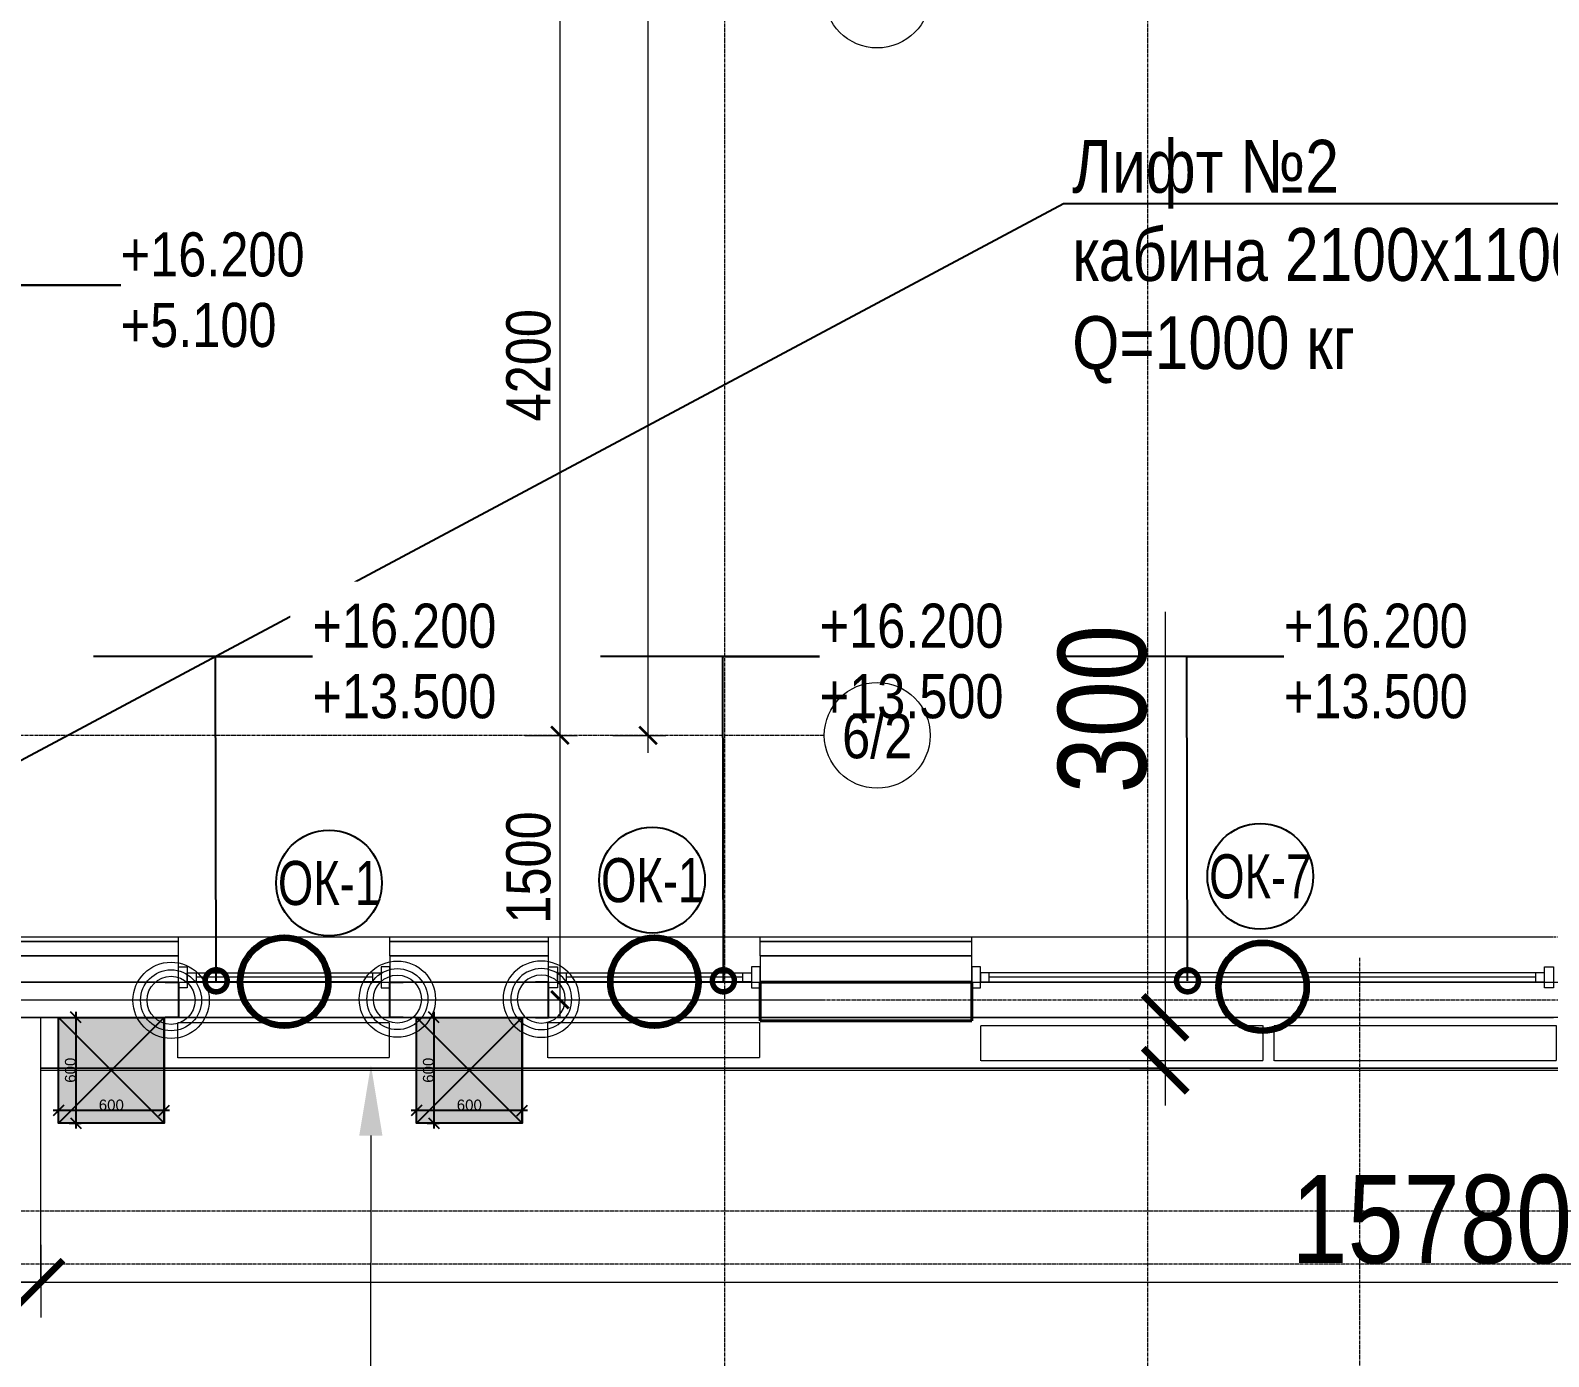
# Model space of a CAD drawing. Header units: millimetres. Extents: x -65509 to 912790, y 446 to 713294.
# Drawn here: x 456461 to 465074, y 517758 to 525283 of the extents above; entities that cross this region are included whole.
import ezdxf
from ezdxf import colors
from ezdxf.entities.mleader import LeaderData, LeaderLine
from ezdxf.enums import TextEntityAlignment as Align
from ezdxf.math import Vec2, Vec3

# ---------------------------------------------------------------- set-up
doc = ezdxf.new("R2010")
doc.units = ezdxf.units.MM
for name, pattern in [('CENTER2', [28.575, 19.05, -3.175, 3.175, -3.175]), ('DASHED', [19.05, 12.7, -6.35]), ('HIDDEN2', [4.7625, 3.175, -1.5875])]:
    doc.linetypes.add(name, pattern=pattern)
doc.layers.get('Defpoints').update_dxf_attribs({"color": 250})
for name, color, linetype, lineweight in [('_Оборудование СС', 250, 'Continuous', 25), ('A-Wall_Материал_Газоблок_Контур', 250, 'Continuous', 0), ('АИ_Текст', 250, 'Continuous', 13), ('АР_Колонны', 250, 'Continuous', 30), ('АР_Окна', 250, 'Continuous', 5), ('АР_Окна марка', 250, 'Continuous', 9), ('АР_Размеры обшивки', 250, 'Continuous', 5), ('АР_Стены ЖБ', 250, 'Continuous', 35), ('АР_Стены кирпич', 250, 'Continuous', 20), ('АР_Стены ПЕНОблок', 250, 'Continuous', 20), ('АР_Тонкая', 250, 'Continuous', 5), ('АР_Утеплитель', 250, 'Continuous', 0), ('КМ_Фахверки', 250, 'Continuous', 25), ('Марка окна', 250, 'Continuous', 25), ('Размеры зашивки ГКЛ', 250, 'Continuous', 0), ('РД_Воронки с кровли', 250, 'Continuous', 18), ('РД_Оси_100', 250, 'Continuous', 0), ('РД_Оси_размер', 250, 'Continuous', 0)]:
    doc.layers.add(name, color=color, linetype=linetype, lineweight=lineweight)
doc.layers.add('АР_Делит', color=250, linetype='Continuous', lineweight=0, plot=False)
doc.layers.add('ОВ_КЛАПАНЫ', color=250, linetype='Continuous', lineweight=13, plot=False)
doc.layers.add('АР_Отопительные приборы', color=1, linetype='HIDDEN2', lineweight=0, true_color=0xff0000)
doc.layers.add('Зашивка радиаторов тип 1 (фанера и МДФ)', color=7, linetype='Continuous', lineweight=0, true_color=0x000085)
doc.styles.add('Arial0', font='arial.ttf')
doc.styles.add('Arial_09', font='ARIALN.TTF', dxfattribs={"width": 0.9})
doc.styles.add('Isocpeur3', font='isocpeur.ttf')
doc.styles.add('ISOCPEUR_I_4', font='isocpeui.ttf', dxfattribs={"width": 0.9, "height": 350})
doc.styles.add('style1', font='ARIALN.TTF')
doc.styles.add('ккк', font='isocpeur.ttf', dxfattribs={"width": 0.85, "oblique": 15})
doc.dimstyles.new('Dim100_ареал', dxfattribs={"dimscale": 100, "dimtxt": 2.5, "dimasz": 1, "dimexe": 1, "dimexo": 1, "dimgap": 0.5, "dimtad": 1, "dimzin": 12, "dimdsep": 46, "dimtxsty": 'style1', "dimblk": 'ARCHTICK', "dimcen": 1, "dimdle": 1, "dimclrd": 256, "dimclre": 256, "dimaunit": 1, "dimadec": 0, "dimazin": 3, "dimtfac": 1, "dimtmove": 1, "dimatfit": 3, "dimldrblk": 'OPEN30', "dimfxl": 4, "dimfxlon": 1, "dimtolj": 1, "dimtzin": 0, "dimlwd": 9, "dimlwe": 9, "dimarcsym": 0})
doc.dimstyles.new('Dim200_ареал', dxfattribs={"dimscale": 100, "dimtxt": 5, "dimasz": 2.5, "dimexe": 2, "dimexo": 2, "dimgap": 1, "dimtad": 1, "dimzin": 12, "dimdsep": 46, "dimtxsty": 'style1', "dimblk": 'ARCHTICK', "dimcen": 3, "dimdle": 2, "dimclrd": 256, "dimclre": 256, "dimaunit": 1, "dimadec": 0, "dimazin": 3, "dimtfac": 1, "dimtmove": 1, "dimatfit": 3, "dimldrblk": 'OPEN30', "dimfxl": 5, "dimfxlon": 1, "dimtolj": 1, "dimtzin": 0, "dimlwd": 9, "dimlwe": 9, "dimarcsym": 0})
doc.dimstyles.new('ISOCPEUR_2_0_Черный_1', dxfattribs={"dimscale": 304.8, "dimtxt": 199.196235, "dimasz": 0.328084, "dimexe": 0.164042, "dimexo": 0.328084, "dimgap": 0, "dimtad": 1, "dimdec": 0, "dimrnd": 5, "dimzin": 0, "dimdsep": 46, "dimtxsty": 'ISOCPEUR_I_4', "dimblk1": 'OBLIQUE', "dimblk2": 'OBLIQUE', "dimsah": 1, "dimcen": 0.09, "dimdle": 0.328084, "dimazin": 0, "dimtfac": 1, "dimtdec": 4, "dimtix": 1, "dimtmove": 0, "dimatfit": 3, "dimfxl": 1, "dimtvp": 1, "dimtolj": 1, "dimtzin": 0, "dimarcsym": 2})

# ---------------------------------------------------------------- blocks, each defined once
blk = doc.blocks.new('_DotSmall')
at = {"color": 0, "linetype": 'ByBlock', "const_width": 0.5}
blk.add_lwpolyline([(-0.0625, 0, 1), (0.0625, 0, 1)], format="xyb", close=True, dxfattribs=at)
blk = doc.blocks.new('Ф_пеноблок 200')
at = {"layer": 'АР_Делит', "color": 1}
for radius in [216.3, 173, 136.2]:
    blk.add_circle((103.4, -41.9), radius, dxfattribs=at)
at = {"layer": 'КМ_Фахверки'}
blk.add_lwpolyline([(0, -75), (0, 0), (200, 0), (200, -75)], dxfattribs=at)
blk = doc.blocks.new('A-iden')
at = {"linetype": 'Continuous', "lineweight": 5}
blk.add_circle((0, -4), 3, dxfattribs=at)
at = {"color": 0, "linetype": 'Continuous', "lineweight": 20, "style": 'ккк', "width": 0.85}
blk.add_attdef('ID', text='', height=8, dxfattribs=at).set_placement((0.314, -3.853), align=Align.MIDDLE_CENTER)
blk = doc.blocks.new('_ArchTick')
at = {"color": 0, "linetype": 'ByBlock', "const_width": 0.15}
blk.add_lwpolyline([(-0.5, -0.5), (0.5, 0.5)], dxfattribs=at)
blk = doc.blocks.new('*D229')
at = {"layer": 'Defpoints', "color": 0, "transparency": 16777216}
for p in [(68364, 68320), (70364, 68320), (68364, 15000)]:
    blk.add_point(p, dxfattribs=at)
at = {"layer": 'РД_Оси_размер', "color": 0, "lineweight": 5, "transparency": 16777216}
for p, q in [((70364, 14900), (70364, 68420)), ((70164, 68320), (70464, 68320)), ((70164, 15000), (70464, 15000))]:
    blk.add_line(p, q, dxfattribs=at)
at = {"layer": 'РД_Оси_размер', "color": 0, "lineweight": 5, "transparency": 16777216, "xscale": 100, "yscale": 100, "zscale": 100}
for p, rotation in [((70364, 68320), 90), ((70364, 15000), 270)]:
    blk.add_blockref('_ArchTick', p, dxfattribs=dict(at, rotation=rotation))
at = {"layer": 'РД_Оси_размер', "color": 0, "transparency": 16777216, "insert": (70186.4, 41660), "char_height": 250, "attachment_point": 5, "rotation": 90, "style": 'style1'}
blk.add_mtext('\\A1;53320', dxfattribs=at)
blk = doc.blocks.new('_Open30')
at = {"color": 0, "linetype": 'ByBlock', "lineweight": -2}
for p, q in [((-1, 0.268), (0, 0)), ((0, 0), (-1, -0.268)), ((0, 0), (-1, 0))]:
    blk.add_line(p, q, dxfattribs=at)
blk = doc.blocks.new('*D216')
at = {"layer": 'Defpoints', "color": 0, "transparency": 16777216}
for p in [(68364, 19200), (68364, 15000), (69864, 15000)]:
    blk.add_point(p, dxfattribs=at)
at = {"layer": 'РД_Оси_размер', "color": 0, "lineweight": 5, "transparency": 16777216}
for p, q in [((69864, 19300), (69864, 14900)), ((69664, 19200), (69964, 19200)), ((69664, 15000), (69964, 15000))]:
    blk.add_line(p, q, dxfattribs=at)
at = {"layer": 'РД_Оси_размер', "color": 0, "lineweight": 5, "transparency": 16777216, "xscale": 100, "yscale": 100, "zscale": 100}
for p, rotation in [((69864, 19200), 90), ((69864, 15000), 270)]:
    blk.add_blockref('_ArchTick', p, dxfattribs=dict(at, rotation=rotation))
at = {"layer": 'РД_Оси_размер', "color": 0, "transparency": 16777216, "insert": (69686.4, 17100), "char_height": 250, "attachment_point": 5, "rotation": 90, "style": 'style1'}
blk.add_mtext('\\A1;4200', dxfattribs=at)
blk = doc.blocks.new('*D203')
at = {"layer": 'Defpoints', "color": 0, "transparency": 16777216}
for p in [(68364, 15000), (68364, 13500), (69864, 13500)]:
    blk.add_point(p, dxfattribs=at)
at = {"layer": 'РД_Оси_размер', "color": 0, "lineweight": 5, "transparency": 16777216}
for p, q in [((69864, 15100), (69864, 13400)), ((69664, 15000), (69964, 15000)), ((69664, 13500), (69964, 13500))]:
    blk.add_line(p, q, dxfattribs=at)
at = {"layer": 'РД_Оси_размер', "color": 0, "lineweight": 5, "transparency": 16777216, "xscale": 100, "yscale": 100, "zscale": 100}
for p, rotation in [((69864, 15000), 90), ((69864, 13500), 270)]:
    blk.add_blockref('_ArchTick', p, dxfattribs=dict(at, rotation=rotation))
at = {"layer": 'РД_Оси_размер', "color": 0, "transparency": 16777216, "insert": (69686.4, 14250), "char_height": 250, "attachment_point": 5, "rotation": 90, "style": 'style1'}
blk.add_mtext('\\A1;1500', dxfattribs=at)
blk = doc.blocks.new('*U23')
at = {"ltscale": 100, "true_color": 0xffffff}
h = blk.add_hatch(color=7, dxfattribs=at)
h.paths.add_polyline_path([(-300, 300), (-300, -300), (0, 0)])
h.paths.add_polyline_path([(0, 0), (300, 300), (-300, 300)])
h.paths.add_polyline_path([(300, 300), (0, 0), (300, -300)])
h.paths.add_polyline_path([(300, -300), (0, 0), (-300, -300)])
at = {"ltscale": 100}
blk.add_lwpolyline([(-300, 300), (300, 300), (300, -300), (-300, -300), (-300, 300), (300, -300), (300, 300), (-300, -300)], dxfattribs=at)
blk = doc.blocks.new('_Oblique')
at = {"color": 0, "linetype": 'ByBlock', "lineweight": -2}
blk.add_line((-0.5, -0.5), (0.5, 0.5), dxfattribs=at)
blk = doc.blocks.new('*D25')
at = {"layer": '_Оборудование СС', "color": 0, "lineweight": -2, "transparency": 16777216}
for p, q in [((-230983.8, 47460.6), (-230983.8, 47358.7)), ((-230953.3, 47389.2), (-231614.3, 47389.2)), ((-231583.8, 47359.7), (-231583.8, 47358.7))]:
    blk.add_line(p, q, dxfattribs=at)
at = {"layer": 'Defpoints', "color": 0, "transparency": 16777216}
for p in [(-230983.8, 47521.5), (-231583.8, 47420.6), (-231583.8, 47389.2)]:
    blk.add_point(p, dxfattribs=at)
at = {"layer": '_Оборудование СС', "color": 0, "lineweight": -2, "transparency": 16777216, "xscale": 60.96000000000001, "yscale": 60.96000000000001, "zscale": 60.96000000000001, "rotation": 180}
blk.add_blockref('_Oblique', (-231583.8, 47389.2), dxfattribs=at)
at = {"layer": '_Оборудование СС', "color": 0, "lineweight": -2, "transparency": 16777216, "xscale": 60.96000000000001, "yscale": 60.96000000000001, "zscale": 60.96000000000001}
blk.add_blockref('_Oblique', (-230983.8, 47389.2), dxfattribs=at)
at = {"layer": '_Оборудование СС', "color": 0, "transparency": 16777216, "insert": (-231283.8, 47420.3), "char_height": 60.96, "attachment_point": 5, "style": 'Arial0'}
blk.add_mtext('\\A1;600', dxfattribs=at)
blk = doc.blocks.new('*D26')
at = {"layer": '_Оборудование СС', "color": 0, "lineweight": -2, "transparency": 16777216}
for p, q in [((-231484.8, 47948.3), (-231484.8, 47287.4)), ((-231479.7, 47917.8), (-231454.4, 47917.8)), ((-231522.8, 47317.8), (-231454.4, 47317.8))]:
    blk.add_line(p, q, dxfattribs=at)
at = {"layer": 'Defpoints', "color": 0, "transparency": 16777216}
for p in [(-231540.7, 47917.8), (-231583.8, 47317.8), (-231484.8, 47317.8)]:
    blk.add_point(p, dxfattribs=at)
at = {"layer": '_Оборудование СС', "color": 0, "lineweight": -2, "transparency": 16777216, "xscale": 60.96000000000001, "yscale": 60.96000000000001, "zscale": 60.96000000000001}
for p, rotation in [((-231484.8, 47917.8), 90), ((-231484.8, 47317.8), 270)]:
    blk.add_blockref('_Oblique', p, dxfattribs=dict(at, rotation=rotation))
at = {"layer": '_Оборудование СС', "color": 0, "transparency": 16777216, "insert": (-231516, 47617.8), "char_height": 60.96, "attachment_point": 5, "rotation": 90, "style": 'Arial0'}
blk.add_mtext('\\A1;600', dxfattribs=at)
blk = doc.blocks.new('Bottom_L_1200')
at = {"layer": 'АР_Отопительные приборы'}
blk.add_lwpolyline([(600, -100), (-600, -100), (-600, 100), (600, 100)], close=True, dxfattribs=at)
blk = doc.blocks.new('Bottom_L_1600')
at = {"layer": 'АР_Отопительные приборы'}
blk.add_lwpolyline([(800, -100), (-800, -100), (-800, 100), (800, 100)], close=True, dxfattribs=at)
blk = doc.blocks.new('*D690')
at = {"layer": 'Defpoints', "color": 0, "lineweight": 25, "transparency": 16777216}
for p in [(456520.4, 518592.3), (472300.9, 518592.3), (472300.9, 518180.3)]:
    blk.add_point(p, dxfattribs=at)
at = {"layer": 'АР_Размеры обшивки', "lineweight": 9, "transparency": 16777216}
for p, q in [((456520.4, 518392.3), (456520.4, 517980.3)), ((472300.9, 518392.3), (472300.9, 517980.3)), ((456320.4, 518180.3), (472500.9, 518180.3))]:
    blk.add_line(p, q, dxfattribs=at)
at = {"layer": 'АР_Размеры обшивки', "lineweight": 9, "transparency": 16777216, "xscale": 250, "yscale": 250, "zscale": 250, "rotation": 180}
blk.add_blockref('_ArchTick', (456520.4, 518180.3), dxfattribs=at)
at = {"layer": 'АР_Размеры обшивки', "lineweight": 9, "transparency": 16777216, "xscale": 250, "yscale": 250, "zscale": 250}
blk.add_blockref('_ArchTick', (472300.9, 518180.3), dxfattribs=at)
at = {"layer": 'АР_Размеры обшивки', "color": 0, "transparency": 16777216, "insert": (464410.6, 518535.6), "char_height": 500, "attachment_point": 5, "style": 'style1'}
blk.add_mtext('\\A1;15780', dxfattribs=at)
blk = doc.blocks.new('*D691')
at = {"layer": 'Defpoints', "color": 0, "lineweight": 25, "transparency": 16777216}
for p in [(463112.9, 519683.3), (462898.9, 519383.3), (463112.9, 519383.3)]:
    blk.add_point(p, dxfattribs=at)
at = {"layer": 'АР_Размеры обшивки', "lineweight": 9, "transparency": 16777216}
for p, q in [((462898.9, 521984.3), (462898.9, 519683.3)), ((462898.9, 519883.3), (462898.9, 519183.3)), ((462912.9, 519683.3), (462698.9, 519683.3)), ((462912.9, 519383.3), (462698.9, 519383.3))]:
    blk.add_line(p, q, dxfattribs=at)
at = {"layer": 'АР_Размеры обшивки', "lineweight": 9, "transparency": 16777216, "xscale": 250, "yscale": 250, "zscale": 250}
for p, rotation in [((462898.9, 519683.3), 90), ((462898.9, 519383.3), 270)]:
    blk.add_blockref('_ArchTick', p, dxfattribs=dict(at, rotation=rotation))
at = {"layer": 'АР_Размеры обшивки', "color": 0, "transparency": 16777216, "insert": (462543.6, 521432.3), "char_height": 500, "attachment_point": 5, "rotation": 90, "style": 'style1'}
blk.add_mtext('\\A1;300', dxfattribs=at)
blk = doc.blocks.new('МОК-Наименование')
at = {"layer": 'Defpoints'}
blk.add_circle((0, 0), 3, dxfattribs=at)
at = {"color": 0, "linetype": 'ByBlock', "lineweight": -2, "style": 'Isocpeur3', "width": 0.8, "flags": 4}
blk.add_attdef('АР-ОКНО:НАИМЕНОВАНИЕ', text='', height=2.5, dxfattribs=at).set_placement((0, 0), align=Align.MIDDLE)
blk = doc.blocks.new('СОШ_2200_АР_ОСИ_М100_28.05.24')
at = {"layer": 'АР_Делит', "color": 5, "linetype": 'DASHED'}
blk.add_lwpolyline([(114955, 135155), (114955, -355), (93595.036, -355), (93595.036, 13855), (94145, 13855), (94145, 68320), (66055, 68320), (66055, 13857.73), (83455, 13857.73), (83455, -355), (45245, -355), (45245, 13145), (44695, 13145), (44695, 26755), (45245, 26755), (45245, 68320), (20455, 68320), (20455, 26755), (27955, 26755), (27955, 13145), (-355, 13145), (-355, 100855), (37145, 100855), (37145, 129155)], dxfattribs=at)
at = {"layer": 'РД_Оси_100', "linetype": 'CENTER2'}
for p, q in [((73200, -6155), (73200, 139938.679)), ((70800, -6155), (70800, 90900)), ((71363.995, 15000), (33000, 15000)), ((33000, 13500), (85055, 13500)), ((65700, 13500), (71364.045, 13500))]:
    blk.add_line(p, q, dxfattribs=at)
for points in [[(74400, 13738.107), (74400, -6155)], [(85055, 12300), (33500, 12300), (33000, 12450)], [(85055, 12000), (33500, 12000), (33000, 11850)]]:
    blk.add_lwpolyline(points, dxfattribs=at)
at = {"layer": 'РД_Оси_100', "color": 0}
ref = blk.add_blockref('A-iden', (71663.995, 19600), dxfattribs=dict(at, xscale=100, yscale=100, zscale=100))
ref.add_attrib('ID', '7/2', dxfattribs={"layer": '0', "linetype": 'Continuous', "height": 250, "style": 'style1'}).set_placement((71663.995, 19200), align=Align.MIDDLE)
ref = blk.add_blockref('A-iden', (71663.995, 15400), dxfattribs=dict(at, xscale=100, yscale=100, zscale=100))
ref.add_attrib('ID', '6/2', dxfattribs={"layer": '0', "linetype": 'Continuous', "height": 250, "style": 'style1'}).set_placement((71663.995, 15000), align=Align.MIDDLE)
at = {"layer": 'РД_Оси_размер'}
for base, p1, p2, picture, middle in [((70363.995, 68320), (68363.995, 15000), (68363.995, 68320), '*D229', (70186.352, 41660)), ((69863.995, 15000), (68363.995, 19200), (68363.995, 15000), '*D216', (69686.352, 17100)), ((69863.995, 13500), (68363.995, 15000), (68363.995, 13500), '*D203', (69686.352, 14250))]:
    dim = blk.add_linear_dim(base=base, p1=p1, p2=p2, angle=90, dimstyle='Dim100_ареал', dxfattribs=at)
    dim.commit()
    dim.dimension.update_dxf_attribs({"geometry": picture, "text_midpoint": middle})
blk = doc.blocks.new('0589ш')
at = {"layer": '_Оборудование СС', "color": 5}
blk.add_blockref('*U23', (-231283.8, 47617.8), dxfattribs=at)
dim = blk.add_linear_dim(base=(-231484.8, 47317.8), p1=(-231540.7, 47917.8), p2=(-231583.8, 47317.8), angle=90, dimstyle='ISOCPEUR_2_0_Черный_1', override={"dimtxt": 0.2, "dimasz": 0.2, "dimexe": 0.1, "dimexo": 0.2, "dimpost": '<>', "dimtxsty": 'Arial0', "dimdle": 0.1, "dimfxl": 6000}, dxfattribs=at)
dim.commit()
dim.dimension.update_dxf_attribs({"geometry": '*D26', "text_midpoint": (-231516, 47617.8)})
dim = blk.add_linear_dim(base=(-231583.8, 47389.2), p1=(-230983.8, 47521.5), p2=(-231583.8, 47420.6), dimstyle='ISOCPEUR_2_0_Черный_1', override={"dimtxt": 0.2, "dimasz": 0.2, "dimexe": 0.1, "dimexo": 0.2, "dimpost": '<>', "dimtxsty": 'Arial0', "dimdle": 0.1, "dimfxl": 6000}, dxfattribs=at)
dim.commit()
dim.dimension.update_dxf_attribs({"geometry": '*D25', "text_midpoint": (-231283.8, 47420.3)})

msp = doc.modelspace()

# ---------------------------------------------------------------- linework, layer by layer
at = {"layer": 'A-Wall_Материал_Газоблок_Контур', "linetype": 'Continuous', "lineweight": 0}
for p, q in [((457300.882, 519683.318), (458500.882, 519683.318)), ((459400.882, 519683.318), (460600.882, 519683.318)), ((461800.882, 519683.318), (465100.882, 519683.318))]:
    msp.add_line(p, q, dxfattribs=at)
at = {"layer": 'АР_Колонны', "linetype": 'HIDDEN2', "lineweight": 25}
msp.add_line((461800.882, 519663.318), (460600.882, 519663.318), dxfattribs=at)
at = {"layer": 'АР_Колонны', "linetype": 'Continuous', "lineweight": 35}
msp.add_line((460600.882, 519663.318), (461800.882, 519663.318), dxfattribs=at)
at = {"layer": 'АР_Окна', "linetype": 'Continuous', "lineweight": 5}
for p, q in [((459500.882, 519935.818), (459500.882, 519885.818)), ((465000.882, 519885.818), (465000.882, 519935.818)), ((458500.882, 519683.318), (457300.882, 519683.318)), ((460600.882, 519683.318), (459400.882, 519683.318)), ((465100.882, 519683.318), (461800.882, 519683.318))]:
    msp.add_line(p, q, dxfattribs=at)
for points in [[(459450.882, 519850.818), (459400.882, 519850.818), (459400.882, 519970.818), (459450.882, 519970.818)], [(465050.882, 519970.818), (465100.882, 519970.818), (465100.882, 519850.818), (465050.882, 519850.818)]]:
    msp.add_lwpolyline(points, close=True, dxfattribs=at)
at = {"layer": 'АР_Стены ЖБ', "linetype": 'Continuous', "lineweight": 40}
msp.add_line((461800.882, 519663.318), (460600.882, 519663.318), dxfattribs=at)
at = {"layer": 'АР_Стены кирпич', "linetype": 'Continuous', "lineweight": 20}
for p, q in [((456520.466, 519683.318), (456400.466, 519683.318)), ((456520.466, 518183.318), (456520.466, 519683.318)), ((455400.881, 518183.318), (456520.466, 518183.318))]:
    msp.add_line(p, q, dxfattribs=at)
at = {"layer": 'АР_Стены ПЕНОблок', "linetype": 'Continuous', "lineweight": 20}
for p, q in [((459400.882, 519683.318), (459400.882, 519883.318)), ((455400.882, 519683.318), (457300.882, 519683.318)), ((458500.882, 519683.318), (459400.882, 519683.318)), ((460600.882, 519683.318), (461800.882, 519683.318))]:
    msp.add_line(p, q, dxfattribs=at)
at = {"layer": 'АР_Тонкая', "linetype": 'Continuous', "lineweight": 5}
msp.add_line((459400.882, 520033.318), (459400.882, 520138.318), dxfattribs=at)
at = {"layer": 'АР_Утеплитель', "linetype": 'Continuous', "lineweight": 0}
msp.add_line((459400.882, 519883.318), (459400.882, 520033.318), dxfattribs=at)
at = {"layer": 'Зашивка радиаторов тип 1 (фанера и МДФ)', "linetype": 'Continuous', "lineweight": 0}
for p, q in [((472300.882, 519683.318), (456520.413, 519683.318)), ((456520.413, 519383.318), (456520.413, 519683.318)), ((456520.413, 519395.818), (472300.882, 519395.818)), ((472300.882, 519395.818), (456520.413, 519395.818)), ((456520.413, 519383.318), (472300.882, 519383.318))]:
    msp.add_line(p, q, dxfattribs=at)

# ---------------------------------------------------------------- block references
at = {"layer": '_Оборудование СС'}
for p in [(688203.793, 471765.487), (690234.709, 471765.487)]:
    msp.add_blockref('0589ш', p, dxfattribs=at)
at = {"layer": 'АР_Отопительные приборы', "rotation": 180}
for name, p in [('Bottom_L_1200', (457896.566, 519553.318)), ('Bottom_L_1200', (459996.566, 519553.318)), ('Bottom_L_1600', (462652.328, 519536.219)), ('Bottom_L_1600', (464317.561, 519536.219))]:
    msp.add_blockref(name, p, dxfattribs=at)

# ---------------------------------------------------------------- dimensions: what is measured, and where the dimension line sits
at = {"layer": 'АР_Размеры обшивки'}
dim = msp.add_linear_dim(base=(472300.882, 518180.318), p1=(456520.413, 518592.318), p2=(472300.882, 518592.318), dimstyle='Dim200_ареал', override={"dimdec": 0}, dxfattribs=at)
dim.commit()
dim.dimension.update_dxf_attribs({"geometry": '*D690', "text_midpoint": (464410.648, 518535.605)})

# ---------------------------------------------------------------- leaders
at = {"layer": 'АИ_Текст', "lineweight": 5}
ml = msp.add_multileader_mtext('Standard', dxfattribs=at)
ml.set_content('Лифт №2\\Pкабина 2100х1100х2200h\\PQ=1000 кг', color=256, style='style1')
ml.set_leader_properties(color=256)
ml.build(insert=Vec2(0, 0))
ml.multileader.update_dxf_attribs({"has_dogleg": 0, "text_left_attachment_type": 6, "text_right_attachment_type": 6, "arrow_head_size": 300, "scale": 100})
ctx = ml.context
ctx.base_point, ctx.scale, ctx.char_height, ctx.arrow_head_size, ctx.landing_gap_size, ctx.plane_origin, ctx.plane_x_axis, ctx.plane_y_axis = Vec3(462321.122, 524301.879), 100, 300, 300, 50, Vec3(460043.069, 521795.531), Vec3(1, 0.00000001), Vec3(-0.00000001, 1)
ctx.left_attachment, ctx.right_attachment = 6, 6
notes = []
notes.append((ctx, [(1, (1, 1, 0), (461521.122, 524301.879), (1, 0.00000001), 800, [(0, [(454971.522, 520375.872)], 0, [])])]))
ctx.mtext.insert, ctx.mtext.text_direction, ctx.mtext.rotation, ctx.mtext.flow_direction = Vec3(462371.122, 524661.879), Vec3(1, 0.00000001), 0.00000001, 5
at = {"layer": 'Размеры зашивки ГКЛ'}
ml = msp.add_multileader_mtext('Standard', dxfattribs=at)
ml.set_content('\\pxsm1;Тип 1 ', color=(0, 0, 138), style='style1')
ml.set_leader_properties(color=256, linetype='ByLayer', lineweight=9)
ml.build(insert=Vec2(0, 0))
ml.multileader.update_dxf_attribs({"has_dogleg": 0, "text_left_attachment_type": 6, "text_right_attachment_type": 6, "text_bottom_attachment_type": 10, "dogleg_length": 25, "arrow_head_size": 400})
ctx = ml.context
ctx.base_point, ctx.char_height, ctx.arrow_head_size, ctx.landing_gap_size, ctx.plane_origin = Vec3(458389.317, 516652.272), 400, 400, 50, Vec3(451530.129, 510416.232)
ctx.left_attachment, ctx.right_attachment, ctx.top_attachment = 6, 6, 10
notes.append((ctx, [(0, (1, 1, 0), (458364.317, 516652.272), (1, 0), 25, [(1, [(458392.734, 519412.711)], 0, [])])]))
ctx.mtext.insert, ctx.mtext.width, ctx.mtext.defined_height, ctx.mtext.line_spacing_factor, ctx.mtext.flow_direction = Vec3(458439.317, 517132.272), 1668.44707, 600, 0.3, 5
at = {"layer": 'РД_Воронки с кровли', "lineweight": 70}
ml = msp.add_multileader_mtext('Standard', dxfattribs=at)
ml.set_content('ВК_Под потолком 4 этажа уйдет в с.у. соседний. ниже опускать не надо.', color=256, style='style1')
ml.set_leader_properties(color=256)
ml.build(insert=Vec2(0, 0))
ml.multileader.update_dxf_attribs({"has_dogleg": 0, "text_left_attachment_type": 6, "text_right_attachment_type": 6, "arrow_head_size": 500, "scale": 100})
ctx = ml.context
ctx.base_point, ctx.scale, ctx.char_height, ctx.arrow_head_size, ctx.landing_gap_size, ctx.plane_origin, ctx.plane_x_axis, ctx.plane_y_axis = Vec3(429148.836, 512235.06), 100, 300, 500, 50, Vec3(404115.306, 502377.96), Vec3(1, 0.00000001), Vec3(-0.00000001, 1)
ctx.left_attachment, ctx.right_attachment = 6, 6
notes.append((ctx, [(0, (1, 1, 0), (433647.763, 512235.06), (-1, -0.00000001), 8, [(1, [(442100.882, 518063.32)], 0, [])])]))
ctx.mtext.insert, ctx.mtext.text_direction, ctx.mtext.rotation, ctx.mtext.width, ctx.mtext.defined_height, ctx.mtext.flow_direction = Vec3(429200.882, 512623.259), Vec3(1, 0.00000001), 0.00000001, 4538.94863, 395.157, 5
for ctx, leaders in notes:
    for number, flags, end, landing, length, lines in leaders:
        leader = LeaderData()
        leader.index, (leader.has_last_leader_line, leader.has_dogleg_vector, leader.attachment_direction) = number, flags
        leader.last_leader_point, leader.dogleg_vector, leader.dogleg_length = Vec3(end), Vec3(landing), length
        for number, points, colour, breaks in lines:
            line = LeaderLine()
            line.index, line.vertices, line.color, line.breaks = number, Vec3.list(points), colors.encode_raw_color(colour), breaks
            leader.lines.append(line)
        ctx.leaders.append(leader)

# ---------------------------------------------------------------- next in the draw order: leaders
at = {"layer": 'Марка окна', "lineweight": 0, "ltscale": 20}
ml = msp.add_multileader_mtext('Standard', dxfattribs=at)
ml.set_content('+16.200\\P+5.100', color=256, style='style1')
ml.set_leader_properties(color=256, linetype='ByLayer', lineweight=-1)
ml.set_arrow_properties(name='DOTSMALL')
ml.build(insert=Vec2(0, 0))
ml.multileader.update_dxf_attribs({"text_left_attachment_type": 6, "text_right_attachment_type": 6, "dogleg_length": 200, "arrow_head_size": 250})
ctx = ml.context
ctx.base_point, ctx.char_height, ctx.arrow_head_size, ctx.landing_gap_size, ctx.plane_origin = Vec3(456973.137, 523837.057), 250, 250, 0, Vec3(457368.114, 523152.53)
ctx.left_attachment, ctx.right_attachment = 6, 6
notes = []
notes.append((ctx, [(1, (1, 1, 0), (455911.532, 523837.057), (1, 0), 1061.605, [(0, [(455313.418, 523834.387)], 0, [])])]))
ctx.mtext.insert, ctx.mtext.line_spacing_factor, ctx.mtext.flow_direction = Vec3(456973.137, 524137.057), 0.96, 5
ctx.mtext.has_bg_fill, ctx.mtext.bg_color, ctx.mtext.bg_scale_factor, ctx.mtext.bg_transparency, ctx.mtext.use_window_bg_color = 1, -1027028792, 1.5, 0, 1
ml = msp.add_multileader_mtext('Standard', dxfattribs=at)
ml.set_content('+16.200\\P+13.500', color=256, style='style1')
ml.set_leader_properties(color=256, linetype='ByLayer', lineweight=-1)
ml.set_arrow_properties(name='DOTSMALL')
ml.build(insert=Vec2(0, 0))
ml.multileader.update_dxf_attribs({"text_left_attachment_type": 6, "text_right_attachment_type": 6, "dogleg_length": 200, "arrow_head_size": 250})
ctx = ml.context
ctx.base_point, ctx.char_height, ctx.arrow_head_size, ctx.landing_gap_size, ctx.plane_origin = Vec3(458061.11, 521730.599), 250, 250, 0, Vec3(455834.751, 520276.968)
ctx.left_attachment, ctx.right_attachment = 6, 6
notes.append((ctx, [(1, (1, 1, 0), (457511.066, 521730.599), (1, 0), 550.044, [(0, [(457514.852, 519890.786)], 0, [])])]))
ctx.mtext.insert, ctx.mtext.line_spacing_factor, ctx.mtext.flow_direction = Vec3(458061.11, 522030.599), 0.96, 5
ctx.mtext.has_bg_fill, ctx.mtext.bg_color, ctx.mtext.bg_scale_factor, ctx.mtext.bg_transparency, ctx.mtext.use_window_bg_color = 1, -1027028792, 1.5, 0, 1
ml = msp.add_multileader_mtext('Standard', dxfattribs=at)
ml.set_content('+16.200\\P+13.500', color=256, style='style1')
ml.set_leader_properties(color=256, linetype='ByLayer', lineweight=-1)
ml.set_arrow_properties(name='DOTSMALL')
ml.build(insert=Vec2(0, 0))
ml.multileader.update_dxf_attribs({"text_left_attachment_type": 6, "text_right_attachment_type": 6, "dogleg_length": 200, "arrow_head_size": 250})
ctx = ml.context
ctx.base_point, ctx.char_height, ctx.arrow_head_size, ctx.landing_gap_size, ctx.plane_origin = Vec3(460938.308, 521730.599), 250, 250, 0, Vec3(458711.95, 520276.968)
ctx.left_attachment, ctx.right_attachment = 6, 6
notes.append((ctx, [(1, (1, 1, 0), (460388.264, 521730.599), (1, 0), 550.044, [(0, [(460392.05, 519890.786)], 0, [])])]))
ctx.mtext.insert, ctx.mtext.line_spacing_factor, ctx.mtext.flow_direction = Vec3(460938.308, 522030.599), 0.96, 5
ctx.mtext.has_bg_fill, ctx.mtext.bg_color, ctx.mtext.bg_scale_factor, ctx.mtext.bg_transparency, ctx.mtext.use_window_bg_color = 1, -1027028792, 1.5, 0, 1
ml = msp.add_multileader_mtext('Standard', dxfattribs=at)
ml.set_content('+16.200\\P+13.500', color=256, style='style1')
ml.set_leader_properties(color=256, linetype='ByLayer', lineweight=-1)
ml.set_arrow_properties(name='DOTSMALL')
ml.build(insert=Vec2(0, 0))
ml.multileader.update_dxf_attribs({"text_left_attachment_type": 6, "text_right_attachment_type": 6, "dogleg_length": 200, "arrow_head_size": 250})
ctx = ml.context
ctx.base_point, ctx.char_height, ctx.arrow_head_size, ctx.landing_gap_size, ctx.plane_origin = Vec3(463571.866, 521730.599), 250, 250, 0, Vec3(461345.508, 520276.968)
ctx.left_attachment, ctx.right_attachment = 6, 6
notes.append((ctx, [(1, (1, 1, 0), (463021.822, 521730.599), (1, 0), 550.044, [(0, [(463025.608, 519890.786)], 0, [])])]))
ctx.mtext.insert, ctx.mtext.line_spacing_factor, ctx.mtext.flow_direction = Vec3(463571.866, 522030.599), 0.96, 5
ctx.mtext.has_bg_fill, ctx.mtext.bg_color, ctx.mtext.bg_scale_factor, ctx.mtext.bg_transparency, ctx.mtext.use_window_bg_color = 1, -1027028792, 1.5, 0, 1
for ctx, leaders in notes:
    for number, flags, end, landing, length, lines in leaders:
        leader = LeaderData()
        leader.index, (leader.has_last_leader_line, leader.has_dogleg_vector, leader.attachment_direction) = number, flags
        leader.last_leader_point, leader.dogleg_vector, leader.dogleg_length = Vec3(end), Vec3(landing), length
        for number, points, colour, breaks in lines:
            line = LeaderLine()
            line.index, line.vertices, line.color, line.breaks = number, Vec3.list(points), colors.encode_raw_color(colour), breaks
            leader.lines.append(line)
        ctx.leaders.append(leader)

# ---------------------------------------------------------------- next in the draw order: linework, layer by layer
at = {"layer": 'A-Wall_Материал_Газоблок_Контур', "linetype": 'Continuous', "lineweight": 0}
for p, q in [((458500.882, 520138.318), (457300.882, 520138.318)), ((460600.882, 520138.318), (459400.882, 520138.318)), ((465100.882, 520138.318), (461800.882, 520138.318))]:
    msp.add_line(p, q, dxfattribs=at)
at = {"layer": 'АР_Колонны', "linetype": 'HIDDEN2', "lineweight": 25}
for p, q in [((460600.882, 519883.318), (461800.882, 519883.318)), ((460600.882, 519663.318), (460600.882, 519883.318)), ((461800.882, 519883.318), (461800.882, 519663.318))]:
    msp.add_line(p, q, dxfattribs=at)
at = {"layer": 'АР_Колонны', "linetype": 'Continuous', "lineweight": 35}
for p, q in [((460600.882, 519883.318), (460600.882, 519663.318)), ((461800.882, 519883.318), (460600.882, 519883.318)), ((461800.882, 519663.318), (461800.882, 519883.318))]:
    msp.add_line(p, q, dxfattribs=at)
at = {"layer": 'АР_Окна', "linetype": 'Continuous', "lineweight": 5}
for p, q in [((458500.882, 520138.318), (457300.882, 520138.318)), ((460600.882, 520138.318), (459400.882, 520138.318)), ((465100.882, 520138.318), (461800.882, 520138.318)), ((457400.882, 519935.818), (457400.882, 519885.818)), ((458400.882, 519910.818), (457400.882, 519910.818)), ((458400.882, 519935.818), (458400.882, 519885.818)), ((460500.882, 519910.818), (459500.882, 519910.818)), ((460500.882, 519935.818), (460500.882, 519885.818)), ((461900.882, 519885.818), (461900.882, 519935.818)), ((465000.882, 519910.818), (461900.882, 519910.818))]:
    msp.add_line(p, q, dxfattribs=at)
for points in [[(457350.882, 519850.818), (457300.882, 519850.818), (457300.882, 519970.818), (457350.882, 519970.818)], [(458450.882, 519935.818), (458450.882, 519885.818), (457350.882, 519885.818), (457350.882, 519935.818)], [(458450.882, 519850.818), (458500.882, 519850.818), (458500.882, 519970.818), (458450.882, 519970.818)], [(460550.882, 519935.818), (460550.882, 519885.818), (459450.882, 519885.818), (459450.882, 519935.818)], [(460550.882, 519850.818), (460600.882, 519850.818), (460600.882, 519970.818), (460550.882, 519970.818)], [(461850.882, 519970.818), (461800.882, 519970.818), (461800.882, 519850.818), (461850.882, 519850.818)], [(465050.882, 519885.818), (465050.882, 519935.818), (461850.882, 519935.818), (461850.882, 519885.818)]]:
    msp.add_lwpolyline(points, close=True, dxfattribs=at)
at = {"layer": 'АР_Стены ЖБ', "linetype": 'Continuous', "lineweight": 40}
for p, q in [((460600.882, 519663.318), (460600.882, 519883.318)), ((460600.882, 519883.318), (461800.882, 519883.318)), ((461800.882, 519883.318), (461800.882, 519663.318))]:
    msp.add_line(p, q, dxfattribs=at)
at = {"layer": 'АР_Стены ПЕНОблок', "linetype": 'Continuous', "lineweight": 20}
for p, q in [((457300.882, 519883.318), (455400.882, 519883.318)), ((457300.882, 519683.318), (457300.882, 519883.318)), ((458500.882, 519883.318), (458500.882, 519683.318)), ((459400.882, 519883.318), (458500.882, 519883.318)), ((460600.882, 519883.318), (460600.882, 519683.318)), ((461800.882, 519883.318), (460600.882, 519883.318)), ((461800.882, 519683.318), (461800.882, 519883.318))]:
    msp.add_line(p, q, dxfattribs=at)
at = {"layer": 'АР_Тонкая', "linetype": 'Continuous', "lineweight": 5}
for p, q in [((457300.882, 520113.318), (455630.882, 520113.318)), ((455630.882, 520113.318), (457300.882, 520113.318)), ((457300.882, 520138.318), (455655.882, 520138.318)), ((457300.882, 520033.318), (457300.882, 520138.318)), ((458500.882, 520033.318), (458500.882, 520138.318)), ((459400.882, 520138.318), (458500.882, 520138.318)), ((459400.882, 520113.318), (458500.882, 520113.318)), ((458500.882, 520113.318), (459400.882, 520113.318)), ((460600.882, 520033.318), (460600.882, 520138.318)), ((461800.882, 520138.318), (460600.882, 520138.318)), ((461800.882, 520113.318), (460600.882, 520113.318)), ((460600.882, 520113.318), (461800.882, 520113.318)), ((461800.882, 520033.318), (461800.882, 520138.318)), ((455550.882, 520033.318), (457300.882, 520033.318)), ((458500.882, 520033.318), (459400.882, 520033.318)), ((460600.882, 520033.318), (461800.882, 520033.318))]:
    msp.add_line(p, q, dxfattribs=at)
at = {"layer": 'АР_Утеплитель', "linetype": 'Continuous', "lineweight": 0}
for p, q in [((457300.882, 520033.318), (455550.882, 520033.318)), ((457300.882, 519883.318), (457300.882, 520033.318)), ((458500.882, 520033.318), (458500.882, 519883.318)), ((459400.882, 520033.318), (458500.882, 520033.318)), ((460600.882, 520033.318), (460600.882, 519883.318)), ((461800.882, 520033.318), (460600.882, 520033.318)), ((461800.882, 519883.318), (461800.882, 520033.318)), ((455400.882, 519883.318), (457300.882, 519883.318)), ((458500.882, 519883.318), (459400.882, 519883.318)), ((460600.882, 519883.318), (461800.882, 519883.318))]:
    msp.add_line(p, q, dxfattribs=at)
at = {"layer": 'КМ_Фахверки', "lineweight": 5}
msp.add_lwpolyline([(484000.882, 574858.318), (455400.882, 574858.318), (455400.882, 519883.318), (484000.882, 519883.318), (484000.882, 574858.318)], dxfattribs=at)
at = {"layer": 'ОВ_КЛАПАНЫ', "lineweight": 90}
for centre in [(457900.882, 519885.818), (460000.882, 519885.818), (463450.882, 519856.963)]:
    msp.add_circle(centre, 250, dxfattribs=at)

# ---------------------------------------------------------------- next in the draw order: block references
at = {"layer": 'АР_Окна марка', "linetype": 'Continuous', "lineweight": 9}
ref = msp.add_blockref('МОК-Наименование', (459987.91, 520461.911), dxfattribs=dict(at, xscale=100, yscale=100, zscale=100))
ref.add_attrib('АР-ОКНО:НАИМЕНОВАНИЕ', 'ОК-1', dxfattribs={"layer": '0', "color": 0, "linetype": 'ByBlock', "lineweight": -2, "height": 250, "style": 'Arial_09', "width": 0.9}).set_placement((459987.91, 520461.911), align=Align.MIDDLE)
ref = msp.add_blockref('МОК-Наименование', (463437.91, 520483.599), dxfattribs=dict(at, xscale=100, yscale=100, zscale=100))
ref.add_attrib('АР-ОКНО:НАИМЕНОВАНИЕ', 'ОК-7', dxfattribs={"layer": '0', "color": 0, "linetype": 'ByBlock', "lineweight": -2, "height": 250, "style": 'Arial_09', "width": 0.9}).set_placement((463437.91, 520483.599), align=Align.MIDDLE)
ref = msp.add_blockref('МОК-Наименование', (458154.91, 520445.911), dxfattribs=dict(at, xscale=100, yscale=100, zscale=100))
ref.add_attrib('АР-ОКНО:НАИМЕНОВАНИЕ', 'ОК-1', dxfattribs={"layer": '0', "color": 0, "linetype": 'ByBlock', "lineweight": -2, "height": 250, "style": 'Arial_09', "width": 0.9}).set_placement((458154.91, 520445.911), align=Align.MIDDLE)
at = {"layer": 'КМ_Фахверки'}
for p, rotation in [((457300.883, 519883.318), 270), ((458500.881, 519683.318), 90.00000000000001)]:
    msp.add_blockref('Ф_пеноблок 200', p, dxfattribs=dict(at, rotation=rotation))
at = {"layer": 'КМ_Фахверки', "xscale": -1, "rotation": 270}
msp.add_blockref('Ф_пеноблок 200', (459400.883, 519683.318), dxfattribs=at)
at = {"layer": 'РД_Оси_100'}
msp.add_blockref('СОШ_2200_АР_ОСИ_М100_28.05.24', (389600.882, 506283.318), dxfattribs=at)

# ---------------------------------------------------------------- next in the draw order: dimensions: what is measured, and where the dimension line sits
at = {"layer": 'АР_Размеры обшивки'}
dim = msp.add_linear_dim(base=(462898.882, 519383.318), p1=(463112.882, 519683.318), p2=(463112.882, 519383.318), angle=90, dimstyle='Dim200_ареал', override={"dimdec": 0}, dxfattribs=at)
dim.commit()
dim.dimension.update_dxf_attribs({"geometry": '*D691', "text_midpoint": (462418.596, 521432.266), "dimtype": 160})

doc.saveas('drawing.dxf')
